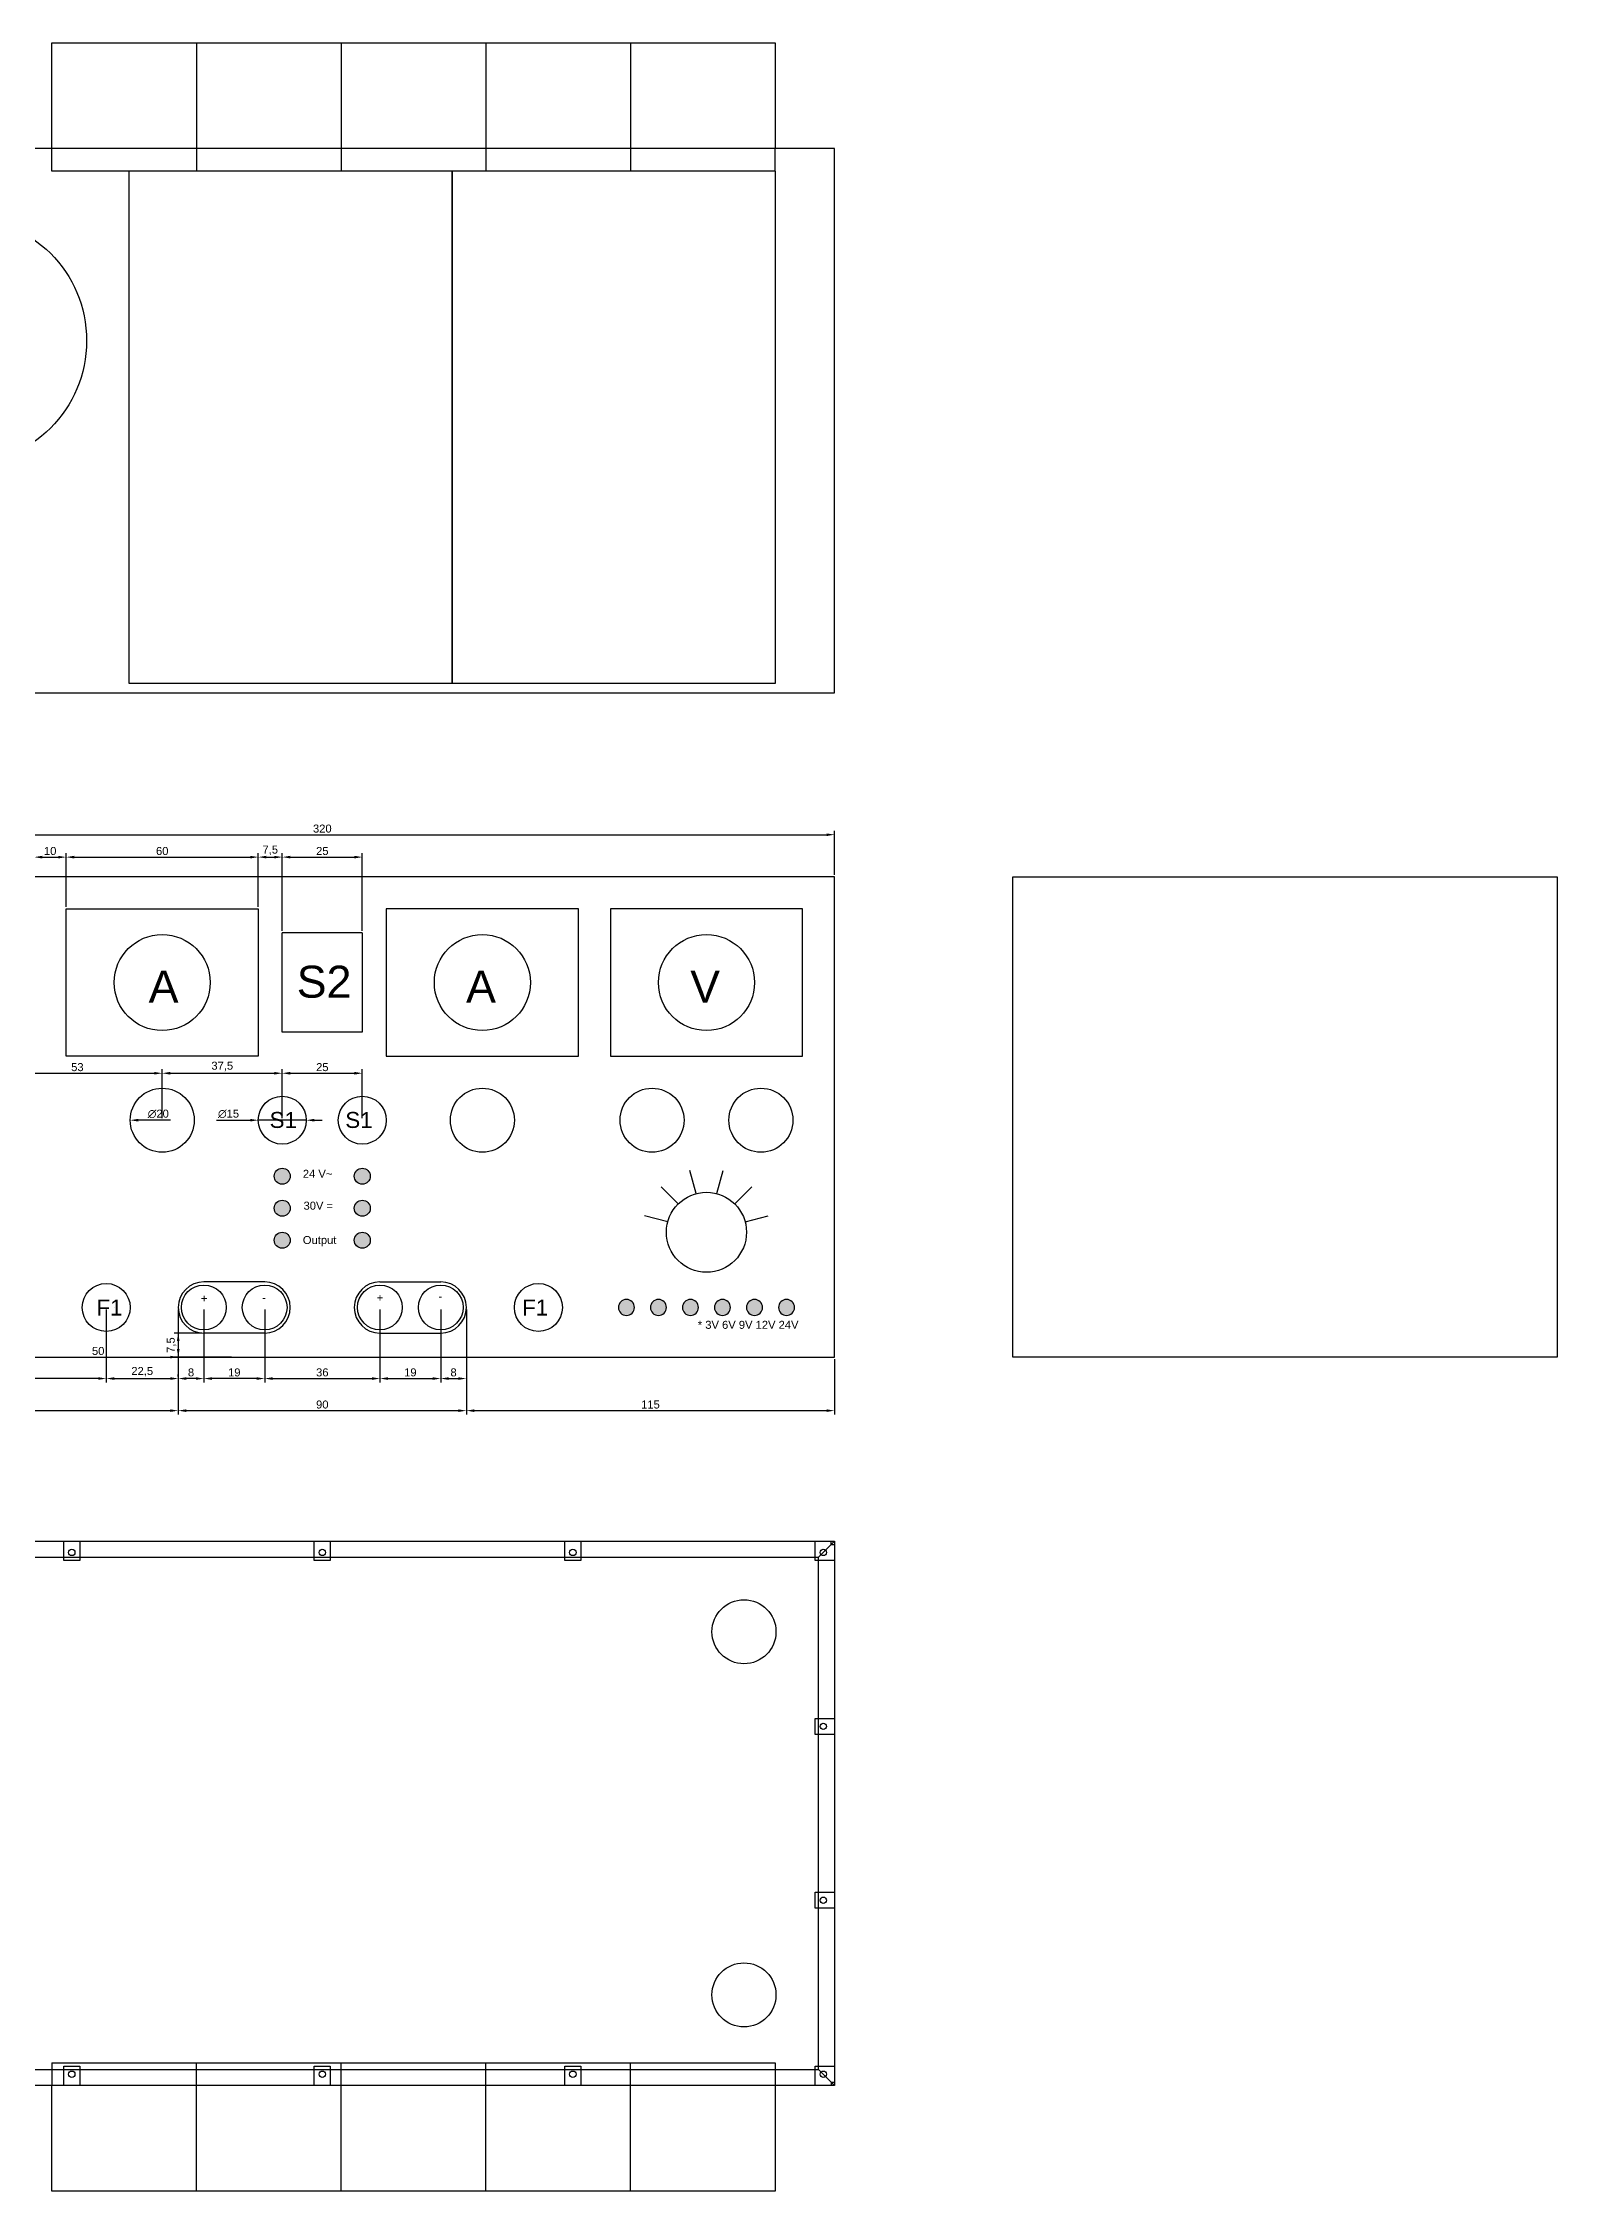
# Model space of a CAD drawing. Header units: millimetres. Extents: x 475 to 4099, y 1633 to 3451.
# Drawn here: x 1677 to 2150, y 2610 to 3281 of the extents above; entities that cross this region are included whole.
import ezdxf

# ---------------------------------------------------------------- set-up
doc = ezdxf.new("R2010")
doc.units = ezdxf.units.MM
for name, color, linetype in [('Bemassung', 80, 'Continuous'), ('Hilfslinie', 30, 'Continuous'), ('Kanten', 7, 'Continuous'), ('Verdeckt', 172, 'Continuous')]:
    doc.layers.add(name, color=color, linetype=linetype)
doc.styles.get("Standard").update_dxf_attribs({"font": 'arial.ttf'})
doc.dimstyles.new('ISO-25', dxfattribs={"dimtxt": 2.5, "dimasz": 2.5, "dimexe": 1.25, "dimexo": 0.625, "dimtad": 1, "dimtxsty": 'Standard', "dimcen": 2.5, "dimadec": 0, "dimazin": 0, "dimtfac": 1, "dimtmove": 0, "dimatfit": 3, "dimfxl": 1, "dimarcsym": 0})

# ---------------------------------------------------------------- blocks, each defined once
blk = doc.blocks.new('*D199')
at = {"layer": 'Bemassung', "color": 0, "lineweight": -2, "transparency": 16777216}
for p, q in [((1674.35, 3011), (1674.35, 3027.81)), ((1676.85, 3026.56), (1681.85, 3026.56)), ((1684.35, 3011), (1684.35, 3027.81))]:
    blk.add_line(p, q, dxfattribs=at)
at = {"layer": 'Bemassung', "color": 0, "transparency": 16777216}
for points in [[(1676.85, 3026.97), (1676.85, 3026.14), (1674.35, 3026.56)], [(1681.85, 3026.97), (1681.85, 3026.14), (1684.35, 3026.56)]]:
    blk.add_solid(points, dxfattribs=at)
at = {"layer": 'Defpoints', "color": 0, "transparency": 16777216}
for p in [(1684.35, 3026.56), (1674.35, 3010.37), (1684.35, 3010.37)]:
    blk.add_point(p, dxfattribs=at)
at = {"layer": 'Bemassung', "color": 0, "transparency": 16777216, "insert": (1679.35, 3028.46), "char_height": 2.5, "attachment_point": 5}
blk.add_mtext('10', dxfattribs=at)
blk = doc.blocks.new('*D200')
at = {"layer": 'Bemassung', "color": 0, "lineweight": -2, "transparency": 16777216}
for p, q in [((1684.35, 3011), (1684.35, 3027.81)), ((1686.85, 3026.56), (1741.85, 3026.56)), ((1744.35, 3011), (1744.35, 3027.81))]:
    blk.add_line(p, q, dxfattribs=at)
at = {"layer": 'Bemassung', "color": 0, "transparency": 16777216}
for points in [[(1686.85, 3026.97), (1686.85, 3026.14), (1684.35, 3026.56)], [(1741.85, 3026.97), (1741.85, 3026.14), (1744.35, 3026.56)]]:
    blk.add_solid(points, dxfattribs=at)
at = {"layer": 'Defpoints', "color": 0, "transparency": 16777216}
for p in [(1744.35, 3026.56), (1684.35, 3010.37), (1744.35, 3010.37)]:
    blk.add_point(p, dxfattribs=at)
at = {"layer": 'Bemassung', "color": 0, "transparency": 16777216, "insert": (1714.35, 3028.46), "char_height": 2.5, "attachment_point": 5}
blk.add_mtext('60', dxfattribs=at)
blk = doc.blocks.new('*D202')
at = {"layer": 'Bemassung', "color": 0, "lineweight": -2, "transparency": 16777216}
for p, q in [((1661.35, 2945), (1661.35, 2960.29)), ((1714.35, 2945), (1714.35, 2960.29)), ((1663.85, 2959.04), (1711.85, 2959.04))]:
    blk.add_line(p, q, dxfattribs=at)
at = {"layer": 'Bemassung', "color": 0, "transparency": 16777216}
for points in [[(1663.85, 2959.46), (1663.85, 2958.62), (1661.35, 2959.04)], [(1711.85, 2959.46), (1711.85, 2958.62), (1714.35, 2959.04)]]:
    blk.add_solid(points, dxfattribs=at)
at = {"layer": 'Defpoints', "color": 0, "transparency": 16777216}
for p in [(1714.35, 2959.04), (1661.35, 2944.37), (1714.35, 2944.37)]:
    blk.add_point(p, dxfattribs=at)
at = {"layer": 'Bemassung', "color": 0, "transparency": 16777216, "insert": (1687.85, 2960.94), "char_height": 2.5, "attachment_point": 5}
blk.add_mtext('53', dxfattribs=at)
blk = doc.blocks.new('*D205')
at = {"layer": 'Bemassung', "color": 0, "lineweight": -2, "transparency": 16777216}
for p, q in [((1604.35, 3021), (1604.35, 3034.81)), ((1606.85, 3033.56), (1921.85, 3033.56)), ((1924.35, 3021), (1924.35, 3034.81))]:
    blk.add_line(p, q, dxfattribs=at)
at = {"layer": 'Bemassung', "color": 0, "transparency": 16777216}
for points in [[(1606.85, 3033.97), (1606.85, 3033.14), (1604.35, 3033.56)], [(1921.85, 3033.97), (1921.85, 3033.14), (1924.35, 3033.56)]]:
    blk.add_solid(points, dxfattribs=at)
at = {"layer": 'Defpoints', "color": 0, "transparency": 16777216}
for p in [(1924.35, 3033.56), (1604.35, 3020.37), (1924.35, 3020.37)]:
    blk.add_point(p, dxfattribs=at)
at = {"layer": 'Bemassung', "color": 0, "transparency": 16777216, "insert": (1764.35, 3035.46), "char_height": 2.5, "attachment_point": 5}
blk.add_mtext('320', dxfattribs=at)
blk = doc.blocks.new('*D172')
at = {"layer": 'Bemassung', "color": 0, "lineweight": -2, "transparency": 16777216}
for p, q in [((1746.35, 2885.25), (1746.35, 2862.41)), ((1782.35, 2885.25), (1782.35, 2862.41)), ((1748.85, 2863.66), (1779.85, 2863.66))]:
    blk.add_line(p, q, dxfattribs=at)
at = {"layer": 'Bemassung', "color": 0, "transparency": 16777216}
for points in [[(1748.85, 2864.08), (1748.85, 2863.25), (1746.35, 2863.66)], [(1779.85, 2864.08), (1779.85, 2863.25), (1782.35, 2863.66)]]:
    blk.add_solid(points, dxfattribs=at)
at = {"layer": 'Defpoints', "color": 0, "transparency": 16777216}
for p in [(1746.35, 2885.87), (1782.35, 2885.87), (1782.35, 2863.66)]:
    blk.add_point(p, dxfattribs=at)
at = {"layer": 'Bemassung', "color": 0, "transparency": 16777216, "insert": (1764.35, 2865.57), "char_height": 2.5, "attachment_point": 5}
blk.add_mtext('36', dxfattribs=at)
blk = doc.blocks.new('*D173')
at = {"layer": 'Bemassung', "color": 0, "lineweight": -2, "transparency": 16777216}
for p, q in [((1782.35, 2885.25), (1782.35, 2862.41)), ((1801.35, 2885.25), (1801.35, 2862.41)), ((1784.85, 2863.66), (1798.85, 2863.66))]:
    blk.add_line(p, q, dxfattribs=at)
at = {"layer": 'Bemassung', "color": 0, "transparency": 16777216}
for points in [[(1784.85, 2864.08), (1784.85, 2863.25), (1782.35, 2863.66)], [(1798.85, 2864.08), (1798.85, 2863.25), (1801.35, 2863.66)]]:
    blk.add_solid(points, dxfattribs=at)
at = {"layer": 'Defpoints', "color": 0, "transparency": 16777216}
for p in [(1782.35, 2885.87), (1801.35, 2885.87), (1801.35, 2863.66)]:
    blk.add_point(p, dxfattribs=at)
at = {"layer": 'Bemassung', "color": 0, "transparency": 16777216, "insert": (1791.85, 2865.57), "char_height": 2.5, "attachment_point": 5}
blk.add_mtext('19', dxfattribs=at)
blk = doc.blocks.new('*D174')
at = {"layer": 'Bemassung', "color": 0, "lineweight": -2, "transparency": 16777216}
for p, q in [((1719.35, 2885.25), (1719.35, 2852.39)), ((1809.35, 2885.25), (1809.35, 2852.39)), ((1721.85, 2853.64), (1806.85, 2853.64))]:
    blk.add_line(p, q, dxfattribs=at)
at = {"layer": 'Bemassung', "color": 0, "transparency": 16777216}
for points in [[(1721.85, 2854.05), (1721.85, 2853.22), (1719.35, 2853.64)], [(1806.85, 2854.05), (1806.85, 2853.22), (1809.35, 2853.64)]]:
    blk.add_solid(points, dxfattribs=at)
at = {"layer": 'Defpoints', "color": 0, "transparency": 16777216}
for p in [(1719.35, 2885.87), (1809.35, 2885.87), (1809.35, 2853.64)]:
    blk.add_point(p, dxfattribs=at)
at = {"layer": 'Bemassung', "color": 0, "transparency": 16777216, "insert": (1764.35, 2855.54), "char_height": 2.5, "attachment_point": 5}
blk.add_mtext('90', dxfattribs=at)
blk = doc.blocks.new('*D175')
at = {"layer": 'Bemassung', "color": 0, "lineweight": -2, "transparency": 16777216}
for p, q in [((1726.72, 2877.87), (1718.1, 2877.87)), ((1719.35, 2875.37), (1719.35, 2872.87)), ((1735.97, 2870.37), (1718.1, 2870.37))]:
    blk.add_line(p, q, dxfattribs=at)
at = {"layer": 'Bemassung', "color": 0, "transparency": 16777216}
for points in [[(1718.93, 2875.37), (1719.77, 2875.37), (1719.35, 2877.87)], [(1718.93, 2872.87), (1719.77, 2872.87), (1719.35, 2870.37)]]:
    blk.add_solid(points, dxfattribs=at)
at = {"layer": 'Defpoints', "color": 0, "transparency": 16777216}
for p in [(1727.35, 2877.87), (1719.35, 2870.37), (1736.6, 2870.37)]:
    blk.add_point(p, dxfattribs=at)
at = {"layer": 'Bemassung', "color": 0, "transparency": 16777216, "insert": (1717.23, 2874.12), "char_height": 2.5, "attachment_point": 5, "rotation": 90}
blk.add_mtext('7,5', dxfattribs=at)
blk = doc.blocks.new('*D176')
at = {"layer": 'Bemassung', "color": 0, "lineweight": -2, "transparency": 16777216}
for p, q in [((1714.35, 2945), (1714.35, 2960.29)), ((1751.85, 2945), (1751.85, 2960.29)), ((1716.85, 2959.04), (1749.35, 2959.04))]:
    blk.add_line(p, q, dxfattribs=at)
at = {"layer": 'Bemassung', "color": 0, "transparency": 16777216}
for points in [[(1716.85, 2959.46), (1716.85, 2958.62), (1714.35, 2959.04)], [(1749.35, 2959.46), (1749.35, 2958.62), (1751.85, 2959.04)]]:
    blk.add_solid(points, dxfattribs=at)
at = {"layer": 'Defpoints', "color": 0, "transparency": 16777216}
for p in [(1751.85, 2959.04), (1714.35, 2944.37), (1751.85, 2944.37)]:
    blk.add_point(p, dxfattribs=at)
at = {"layer": 'Bemassung', "color": 0, "transparency": 16777216, "insert": (1733.1, 2961.17), "char_height": 2.5, "attachment_point": 5}
blk.add_mtext('37,5', dxfattribs=at)
blk = doc.blocks.new('*D177')
at = {"layer": 'Bemassung', "color": 0, "lineweight": -2, "transparency": 16777216}
for p, q in [((1751.85, 2945), (1751.85, 2960.29)), ((1776.85, 2945), (1776.85, 2960.29)), ((1754.35, 2959.04), (1774.35, 2959.04))]:
    blk.add_line(p, q, dxfattribs=at)
at = {"layer": 'Bemassung', "color": 0, "transparency": 16777216}
for points in [[(1754.35, 2959.46), (1754.35, 2958.62), (1751.85, 2959.04)], [(1774.35, 2959.46), (1774.35, 2958.62), (1776.85, 2959.04)]]:
    blk.add_solid(points, dxfattribs=at)
at = {"layer": 'Defpoints', "color": 0, "transparency": 16777216}
for p in [(1776.85, 2959.04), (1751.85, 2944.37), (1776.85, 2944.37)]:
    blk.add_point(p, dxfattribs=at)
at = {"layer": 'Bemassung', "color": 0, "transparency": 16777216, "insert": (1764.35, 2960.94), "char_height": 2.5, "attachment_point": 5}
blk.add_mtext('25', dxfattribs=at)
blk = doc.blocks.new('*D178')
at = {"layer": 'Bemassung', "color": 0, "lineweight": -2, "transparency": 16777216}
for p, q in [((1744.35, 3011), (1744.35, 3027.81)), ((1746.85, 3026.56), (1749.35, 3026.56)), ((1751.85, 3003.5), (1751.85, 3027.81))]:
    blk.add_line(p, q, dxfattribs=at)
at = {"layer": 'Bemassung', "color": 0, "transparency": 16777216}
for points in [[(1746.85, 3026.97), (1746.85, 3026.14), (1744.35, 3026.56)], [(1749.35, 3026.97), (1749.35, 3026.14), (1751.85, 3026.56)]]:
    blk.add_solid(points, dxfattribs=at)
at = {"layer": 'Defpoints', "color": 0, "transparency": 16777216}
for p in [(1751.85, 3026.56), (1744.35, 3010.37), (1751.85, 3002.87)]:
    blk.add_point(p, dxfattribs=at)
at = {"layer": 'Bemassung', "color": 0, "transparency": 16777216, "insert": (1748.1, 3028.68), "char_height": 2.5, "attachment_point": 5}
blk.add_mtext('7,5', dxfattribs=at)
blk = doc.blocks.new('*D179')
at = {"layer": 'Bemassung', "color": 0, "lineweight": -2, "transparency": 16777216}
for p, q in [((1751.85, 3003.5), (1751.85, 3027.81)), ((1754.35, 3026.56), (1774.35, 3026.56)), ((1776.85, 3003.5), (1776.85, 3027.81))]:
    blk.add_line(p, q, dxfattribs=at)
at = {"layer": 'Bemassung', "color": 0, "transparency": 16777216}
for points in [[(1754.35, 3026.97), (1754.35, 3026.14), (1751.85, 3026.56)], [(1774.35, 3026.97), (1774.35, 3026.14), (1776.85, 3026.56)]]:
    blk.add_solid(points, dxfattribs=at)
at = {"layer": 'Defpoints', "color": 0, "transparency": 16777216}
for p in [(1776.85, 3026.56), (1751.85, 3002.87), (1776.85, 3002.87)]:
    blk.add_point(p, dxfattribs=at)
at = {"layer": 'Bemassung', "color": 0, "transparency": 16777216, "insert": (1764.35, 3028.46), "char_height": 2.5, "attachment_point": 5}
blk.add_mtext('25', dxfattribs=at)
blk = doc.blocks.new('*D180')
at = {"layer": 'Bemassung', "color": 0, "lineweight": -2, "transparency": 16777216}
for p, q in [((1809.35, 2885.25), (1809.35, 2852.39)), ((1924.35, 2869.75), (1924.35, 2852.39)), ((1811.85, 2853.64), (1921.85, 2853.64))]:
    blk.add_line(p, q, dxfattribs=at)
at = {"layer": 'Bemassung', "color": 0, "transparency": 16777216}
for points in [[(1811.85, 2854.05), (1811.85, 2853.22), (1809.35, 2853.64)], [(1921.85, 2854.05), (1921.85, 2853.22), (1924.35, 2853.64)]]:
    blk.add_solid(points, dxfattribs=at)
at = {"layer": 'Defpoints', "color": 0, "transparency": 16777216}
for p in [(1809.35, 2885.87), (1924.35, 2870.37), (1924.35, 2853.64)]:
    blk.add_point(p, dxfattribs=at)
at = {"layer": 'Bemassung', "color": 0, "transparency": 16777216, "insert": (1866.85, 2855.54), "char_height": 2.5, "attachment_point": 5}
blk.add_mtext('115', dxfattribs=at)
blk = doc.blocks.new('*U162')
at = {"layer": 'Kanten'}
for centre in [(-5, 0), (5, 0)]:
    blk.add_circle(centre, 2.5, dxfattribs=at)
blk = doc.blocks.new('*U163')
at = {"layer": 'Kanten', "color": 0, "linetype": 'ByBlock', "lineweight": -2, "transparency": 16777216}
for p in [(-40, 0), (-20, 0), (0, 0)]:
    blk.add_blockref('*U162', p, dxfattribs=at)
blk = doc.blocks.new('*D181')
at = {"layer": 'Bemassung', "color": 0, "lineweight": -2, "transparency": 16777216}
for p, q in [((1801.35, 2885.25), (1801.35, 2862.41)), ((1809.35, 2885.25), (1809.35, 2862.41)), ((1803.85, 2863.66), (1806.85, 2863.66))]:
    blk.add_line(p, q, dxfattribs=at)
at = {"layer": 'Bemassung', "color": 0, "transparency": 16777216}
for points in [[(1803.85, 2864.08), (1803.85, 2863.25), (1801.35, 2863.66)], [(1806.85, 2864.08), (1806.85, 2863.25), (1809.35, 2863.66)]]:
    blk.add_solid(points, dxfattribs=at)
at = {"layer": 'Defpoints', "color": 0, "transparency": 16777216}
for p in [(1801.35, 2885.87), (1809.35, 2885.87), (1809.35, 2863.66)]:
    blk.add_point(p, dxfattribs=at)
at = {"layer": 'Bemassung', "color": 0, "transparency": 16777216, "insert": (1805.35, 2865.57), "char_height": 2.5, "attachment_point": 5}
blk.add_mtext('8', dxfattribs=at)
blk = doc.blocks.new('*D171')
at = {"layer": 'Bemassung', "color": 0, "lineweight": -2, "transparency": 16777216}
for p, q in [((1719.35, 2885.25), (1719.35, 2852.39)), ((1604.35, 2869.75), (1604.35, 2852.39)), ((1606.85, 2853.64), (1716.85, 2853.64))]:
    blk.add_line(p, q, dxfattribs=at)
at = {"layer": 'Bemassung', "color": 0, "transparency": 16777216}
for points in [[(1606.85, 2854.05), (1606.85, 2853.22), (1604.35, 2853.64)], [(1716.85, 2854.05), (1716.85, 2853.22), (1719.35, 2853.64)]]:
    blk.add_solid(points, dxfattribs=at)
at = {"layer": 'Defpoints', "color": 0, "transparency": 16777216}
for p in [(1719.35, 2885.87), (1604.35, 2870.37), (1719.35, 2853.64)]:
    blk.add_point(p, dxfattribs=at)
at = {"layer": 'Bemassung', "color": 0, "transparency": 16777216, "insert": (1661.85, 2855.54), "char_height": 2.5, "attachment_point": 5}
blk.add_mtext('115', dxfattribs=at)
blk = doc.blocks.new('*D182')
at = {"layer": 'Bemassung', "color": 0, "lineweight": -2, "transparency": 16777216}
for p, q in [((1669.35, 2885.25), (1669.35, 2869.12)), ((1719.35, 2885.25), (1719.35, 2869.12)), ((1671.85, 2870.37), (1716.85, 2870.37))]:
    blk.add_line(p, q, dxfattribs=at)
at = {"layer": 'Bemassung', "color": 0, "transparency": 16777216}
for points in [[(1671.85, 2870.79), (1671.85, 2869.96), (1669.35, 2870.37)], [(1716.85, 2870.79), (1716.85, 2869.96), (1719.35, 2870.37)]]:
    blk.add_solid(points, dxfattribs=at)
at = {"layer": 'Defpoints', "color": 0, "transparency": 16777216}
for p in [(1669.35, 2885.87), (1719.35, 2885.87), (1719.35, 2870.37)]:
    blk.add_point(p, dxfattribs=at)
at = {"layer": 'Bemassung', "color": 0, "transparency": 16777216, "insert": (1694.35, 2872.27), "char_height": 2.5, "attachment_point": 5}
blk.add_mtext('50', dxfattribs=at)
blk = doc.blocks.new('*D186')
at = {"layer": 'Bemassung', "color": 0, "lineweight": -2, "transparency": 16777216}
blk.add_line((1716.89, 2944.37), (1706.85, 2944.37), dxfattribs=at)
at = {"layer": 'Bemassung', "color": 0, "transparency": 16777216}
blk.add_solid([(1706.85, 2944.79), (1706.85, 2943.96), (1704.35, 2944.37)], dxfattribs=at)
at = {"layer": 'Defpoints', "color": 0, "transparency": 16777216}
for p in [(1704.35, 2944.37), (1724.35, 2944.37)]:
    blk.add_point(p, dxfattribs=at)
at = {"layer": 'Bemassung', "color": 0, "transparency": 16777216, "insert": (1713.12, 2946.34), "char_height": 2.5, "attachment_point": 5}
blk.add_mtext('∅20', dxfattribs=at)
blk = doc.blocks.new('*D187')
at = {"layer": 'Bemassung', "color": 0, "lineweight": -2, "transparency": 16777216}
for p, q in [((1731.28, 2944.37), (1741.85, 2944.37)), ((1759.35, 2944.37), (1744.35, 2944.37)), ((1761.85, 2944.37), (1764.35, 2944.37))]:
    blk.add_line(p, q, dxfattribs=at)
at = {"layer": 'Bemassung', "color": 0, "transparency": 16777216}
for points in [[(1741.85, 2944.79), (1741.85, 2943.96), (1744.35, 2944.37)], [(1761.85, 2944.79), (1761.85, 2943.96), (1759.35, 2944.37)]]:
    blk.add_solid(points, dxfattribs=at)
at = {"layer": 'Defpoints', "color": 0, "transparency": 16777216}
for p in [(1744.35, 2944.37), (1759.35, 2944.37)]:
    blk.add_point(p, dxfattribs=at)
at = {"layer": 'Bemassung', "color": 0, "transparency": 16777216, "insert": (1735.06, 2946.34), "char_height": 2.5, "attachment_point": 5}
blk.add_mtext('∅15', dxfattribs=at)
blk = doc.blocks.new('*D188')
at = {"layer": 'Bemassung', "color": 0, "lineweight": -2, "transparency": 16777216}
for p, q in [((1727.35, 2885.25), (1727.35, 2862.41)), ((1746.35, 2885.25), (1746.35, 2862.41)), ((1743.85, 2863.66), (1729.85, 2863.66))]:
    blk.add_line(p, q, dxfattribs=at)
at = {"layer": 'Bemassung', "color": 0, "transparency": 16777216}
for points in [[(1729.85, 2864.08), (1729.85, 2863.25), (1727.35, 2863.66)], [(1743.85, 2864.08), (1743.85, 2863.25), (1746.35, 2863.66)]]:
    blk.add_solid(points, dxfattribs=at)
at = {"layer": 'Defpoints', "color": 0, "transparency": 16777216}
for p in [(1727.35, 2885.87), (1746.35, 2885.87), (1727.35, 2863.66)]:
    blk.add_point(p, dxfattribs=at)
at = {"layer": 'Bemassung', "color": 0, "transparency": 16777216, "insert": (1736.85, 2865.57), "char_height": 2.5, "attachment_point": 5}
blk.add_mtext('19', dxfattribs=at)
blk = doc.blocks.new('*D189')
at = {"layer": 'Bemassung', "color": 0, "lineweight": -2, "transparency": 16777216}
for p, q in [((1719.35, 2885.25), (1719.35, 2862.41)), ((1727.35, 2885.25), (1727.35, 2862.41)), ((1724.85, 2863.66), (1721.85, 2863.66))]:
    blk.add_line(p, q, dxfattribs=at)
at = {"layer": 'Bemassung', "color": 0, "transparency": 16777216}
for points in [[(1721.85, 2864.08), (1721.85, 2863.25), (1719.35, 2863.66)], [(1724.85, 2864.08), (1724.85, 2863.25), (1727.35, 2863.66)]]:
    blk.add_solid(points, dxfattribs=at)
at = {"layer": 'Defpoints', "color": 0, "transparency": 16777216}
for p in [(1719.35, 2885.87), (1727.35, 2885.87), (1719.35, 2863.66)]:
    blk.add_point(p, dxfattribs=at)
at = {"layer": 'Bemassung', "color": 0, "transparency": 16777216, "insert": (1723.35, 2865.57), "char_height": 2.5, "attachment_point": 5}
blk.add_mtext('8', dxfattribs=at)
blk = doc.blocks.new('*D190')
at = {"layer": 'Bemassung', "color": 0, "lineweight": -2, "transparency": 16777216}
for p, q in [((1696.85, 2885.25), (1696.85, 2862.41)), ((1604.35, 2869.75), (1604.35, 2862.41)), ((1694.35, 2863.66), (1606.85, 2863.66))]:
    blk.add_line(p, q, dxfattribs=at)
at = {"layer": 'Bemassung', "color": 0, "transparency": 16777216}
for points in [[(1606.85, 2864.08), (1606.85, 2863.25), (1604.35, 2863.66)], [(1694.35, 2864.08), (1694.35, 2863.25), (1696.85, 2863.66)]]:
    blk.add_solid(points, dxfattribs=at)
at = {"layer": 'Defpoints', "color": 0, "transparency": 16777216}
for p in [(1696.85, 2885.87), (1604.35, 2870.37), (1604.35, 2863.66)]:
    blk.add_point(p, dxfattribs=at)
at = {"layer": 'Bemassung', "color": 0, "transparency": 16777216, "insert": (1650.6, 2865.79), "char_height": 2.5, "attachment_point": 5}
blk.add_mtext('92,5', dxfattribs=at)
blk = doc.blocks.new('*D191')
at = {"layer": 'Bemassung', "color": 0, "lineweight": -2, "transparency": 16777216}
for p, q in [((1696.85, 2885.25), (1696.85, 2862.41)), ((1699.35, 2863.66), (1716.85, 2863.66)), ((1719.35, 2864.29), (1719.35, 2864.91))]:
    blk.add_line(p, q, dxfattribs=at)
at = {"layer": 'Bemassung', "color": 0, "transparency": 16777216}
for points in [[(1699.35, 2864.08), (1699.35, 2863.25), (1696.85, 2863.66)], [(1716.85, 2864.08), (1716.85, 2863.25), (1719.35, 2863.66)]]:
    blk.add_solid(points, dxfattribs=at)
at = {"layer": 'Defpoints', "color": 0, "transparency": 16777216}
for p in [(1696.85, 2885.87), (1719.35, 2863.66), (1719.35, 2863.66)]:
    blk.add_point(p, dxfattribs=at)
at = {"layer": 'Bemassung', "color": 0, "transparency": 16777216, "insert": (1708.1, 2865.79), "char_height": 2.5, "attachment_point": 5}
blk.add_mtext('22,5', dxfattribs=at)

msp = doc.modelspace()

# ---------------------------------------------------------------- hatches: boundary and pattern name
at = {"layer": 'Kanten'}
h = msp.add_hatch(color=2, dxfattribs=at)
h.dxf.hatch_style = 1
h.paths.add_polyline_path([(1631.849, 2885.873, 1), (1626.849, 2885.873, 1)])
h.paths.add_polyline_path([(1641.849, 2885.873, 1), (1636.849, 2885.873, 1)])
h.paths.add_polyline_path([(1651.849, 2885.873, 1), (1646.849, 2885.873, 1)])
h.paths.add_polyline_path([(1661.849, 2885.873, 1), (1656.849, 2885.873, 1)])
h.paths.add_polyline_path([(1671.849, 2885.873, 1), (1666.849, 2885.873, 1)])
h.paths.add_polyline_path([(1871.849, 2885.873, 1), (1866.849, 2885.873, 1)])
h.paths.add_polyline_path([(1881.849, 2885.873, 1), (1876.849, 2885.873, 1)])
h.paths.add_polyline_path([(1891.849, 2885.873, 1), (1886.849, 2885.873, 1)])
h.paths.add_polyline_path([(1906.849, 2885.873, 1), (1911.849, 2885.873, 1)])
h.paths.add_polyline_path([(1896.849, 2885.873, -1), (1901.849, 2885.873, -1)])
h.paths.add_polyline_path([(1856.276, 2877.821), (1913.747, 2877.821), (1913.747, 2882.973), (1856.276, 2882.973)], flags=9)
h.paths.add_polyline_path([(1616.397, 2877.821), (1673.868, 2877.821), (1673.868, 2882.973), (1616.397, 2882.973)], flags=9)
h.paths.add_polyline_path([(1753.239, 2977.014), (1775.327, 2977.014), (1775.327, 2997.621), (1753.239, 2997.621)], flags=9)
h.paths.add_polyline_path([(1757.476, 2904.284), (1769.21, 2904.284), (1769.21, 2909.436), (1757.476, 2909.436)], flags=9)
h.paths.add_polyline_path([(1757.712, 2915.043), (1768.186, 2915.043), (1768.186, 2920.195), (1757.712, 2920.195)], flags=9)
h.paths.add_polyline_path([(1757.542, 2925.002), (1768.016, 2925.002), (1768.016, 2930.154), (1757.542, 2930.154)], flags=9)
h.paths.add_polyline_path([(1825.9, 2880.701), (1836.552, 2880.701), (1836.552, 2891.005), (1825.9, 2891.005)], flags=9)
h.paths.add_polyline_path([(1749.109, 2880.701), (1759.761, 2880.701), (1759.761, 2891.005), (1749.109, 2891.005)], flags=9)
h.paths.add_polyline_path([(1806.721, 2975.678), (1821.08, 2975.678), (1821.08, 2996.285), (1806.721, 2996.285)], flags=9)
h.paths.add_polyline_path([(1876.871, 2975.678), (1891.189, 2975.678), (1891.189, 2996.285), (1876.871, 2996.285)], flags=9)
h.paths.add_polyline_path([(1810.123, 2885.806), (1812.536, 2885.806), (1812.536, 2890.958), (1810.123, 2890.958)], flags=9)
h.paths.add_polyline_path([(1734.56, 2886.378), (1736.973, 2886.378), (1736.973, 2891.529), (1734.56, 2891.529)], flags=9)
h.paths.add_polyline_path([(1791.217, 2886.282), (1794.507, 2886.282), (1794.507, 2891.434), (1791.217, 2891.434)], flags=9)
h.paths.add_polyline_path([(1715.659, 2886.092), (1718.948, 2886.092), (1718.948, 2891.244), (1715.659, 2891.244)], flags=9)
h.paths.add_polyline_path([(1771.565, 2939.136), (1782.608, 2939.136), (1782.608, 2949.44), (1771.565, 2949.44)], flags=9)
h.paths.add_polyline_path([(1746.326, 2939.136), (1757.369, 2939.136), (1757.369, 2949.44), (1746.326, 2949.44)], flags=9)
h.paths.add_polyline_path([(1707.598, 2975.678), (1721.957, 2975.678), (1721.957, 2996.285), (1707.598, 2996.285)], flags=9)
h.paths.add_polyline_path([(1637.558, 2975.678), (1651.875, 2975.678), (1651.875, 2996.285), (1637.558, 2996.285)], flags=9)
h = msp.add_hatch(color=1, dxfattribs=at)
h.dxf.hatch_style = 1
h.paths.add_polyline_path([(1754.349, 2926.873, 1), (1749.349, 2926.873, 1)])
h.paths.add_polyline_path([(1779.349, 2926.873, 1), (1774.349, 2926.873, 1)])
h = msp.add_hatch(color=2, dxfattribs=at)
h.dxf.hatch_style = 1
h.paths.add_polyline_path([(1749.349, 2916.873, 1), (1754.349, 2916.873, 1)])
h.paths.add_polyline_path([(1779.349, 2916.873, 1), (1774.349, 2916.873, 1)])
h = msp.add_hatch(color=3, dxfattribs=at)
h.dxf.hatch_style = 1
h.paths.add_polyline_path([(1754.349, 2906.873, 1), (1749.349, 2906.873, 1)])
h.paths.add_polyline_path([(1779.349, 2906.873, 1), (1774.349, 2906.873, 1)])
h = msp.add_hatch(color=3, dxfattribs=at)
h.dxf.hatch_style = 1
h.paths.add_polyline_path([(1861.849, 2885.873, 1), (1856.849, 2885.873, 1)])
h.paths.add_polyline_path([(1616.849, 2885.873, 1), (1621.849, 2885.873, 1)])

# ---------------------------------------------------------------- linework, layer by layer
for p, q in [((1924.349, 3020.373), (1604.349, 3020.373)), ((1924.349, 2870.373), (1924.349, 3020.373)), ((1684.349, 3010.373), (1744.349, 3010.373)), ((1684.349, 2964.373), (1684.349, 3010.373)), ((1744.349, 3010.373), (1744.349, 2964.373)), ((1844.349, 3010.373), (1784.349, 3010.373)), ((1784.349, 3010.373), (1784.349, 2964.373)), ((1844.349, 2964.373), (1844.349, 3010.373)), ((1914.349, 3010.373), (1854.349, 3010.373)), ((1854.349, 3010.373), (1854.349, 2964.373)), ((1914.349, 2964.373), (1914.349, 3010.373)), ((1744.349, 2964.373), (1684.349, 2964.373)), ((1784.349, 2964.373), (1844.349, 2964.373)), ((1854.349, 2964.373), (1914.349, 2964.373)), ((1604.349, 2870.373), (1924.349, 2870.373))]:
    msp.add_line(p, q)
for centre, radius in [((1714.349, 2987.373), 15), ((1814.349, 2987.373), 15), ((1884.349, 2987.373), 15), ((1714.349, 2944.373), 10), ((1814.349, 2944.373), 10), ((1867.349, 2944.373), 10), ((1901.349, 2944.373), 10), ((1884.349, 2909.373), 12.5)]:
    msp.add_circle(centre, radius)
at = {"layer": 'Hilfslinie'}
for p, q in [((1725.049, 3280.902), (1725.049, 3240.902)), ((1770.249, 3280.902), (1770.249, 3240.902)), ((1815.449, 3280.902), (1815.449, 3240.902)), ((1860.649, 3280.902), (1860.649, 3240.902)), ((1919.349, 2807.843), (1924.349, 2812.843)), ((1609.349, 2807.843), (1919.349, 2807.843)), ((1919.349, 2647.843), (1919.349, 2807.843)), ((1609.349, 2647.843), (1919.349, 2647.843)), ((1725.049, 2609.843), (1725.049, 2649.843)), ((1770.249, 2609.843), (1770.249, 2649.843)), ((1815.449, 2609.843), (1815.449, 2649.843)), ((1860.649, 2609.843), (1860.649, 2649.843)), ((1919.349, 2647.843), (1924.349, 2642.843))]:
    msp.add_line(p, q, dxfattribs=at)
at = {"layer": 'Kanten'}
for p, q in [((1679.849, 3247.902), (1679.849, 3280.902)), ((1679.849, 3280.902), (1905.849, 3280.902)), ((1905.849, 3280.902), (1905.849, 3247.902)), ((1924.349, 3247.902), (1604.349, 3247.902)), ((1924.349, 3077.902), (1924.349, 3247.902)), ((1604.349, 3077.902), (1924.349, 3077.902)), ((1980.027, 3020.373), (2150.027, 3020.373)), ((1980.027, 2870.373), (1980.027, 3020.373)), ((2150.027, 3020.373), (2150.027, 2870.373)), ((1776.849, 3002.873), (1751.849, 3002.873)), ((1751.849, 2971.873), (1751.849, 3002.873)), ((1776.849, 3002.873), (1776.849, 2971.873)), ((1776.849, 2971.873), (1751.849, 2971.873)), ((1881.114, 2921.447), (1879.173, 2928.691)), ((1887.585, 2921.447), (1889.526, 2928.691)), ((1875.51, 2918.211), (1870.207, 2923.515)), ((1893.188, 2918.211), (1898.491, 2923.515)), ((1872.275, 2912.608), (1865.031, 2914.549)), ((1896.423, 2912.608), (1903.668, 2914.549)), ((1746.349, 2893.873), (1727.349, 2893.873)), ((1782.349, 2893.873), (1801.349, 2893.873)), ((1689.349, 2885.873), (1689.349, 2885.873)), ((1699.599, 2885.873), (1699.599, 2885.873)), ((1699.599, 2885.873), (1699.599, 2885.873)), ((1719.349, 2885.873), (1719.349, 2885.873)), ((1754.349, 2885.873), (1754.349, 2885.873)), ((1829.099, 2885.873), (1829.099, 2885.873)), ((1829.099, 2885.873), (1829.099, 2885.873)), ((1839.349, 2885.873), (1839.349, 2885.873)), ((1746.349, 2877.873), (1727.349, 2877.873)), ((1782.349, 2877.873), (1801.349, 2877.873)), ((2150.027, 2870.373), (1980.027, 2870.373)), ((1604.349, 2812.843), (1924.349, 2812.843)), ((1924.349, 2812.843), (1924.349, 2642.843)), ((1924.349, 2642.843), (1604.349, 2642.843)), ((1679.849, 2609.843), (1679.849, 2642.843)), ((1905.849, 2642.843), (1905.849, 2609.843)), ((1905.849, 2609.843), (1679.849, 2609.843))]:
    msp.add_line(p, q, dxfattribs=at)
for centre, radius in [((1751.849, 2944.373), 7.5), ((1776.849, 2944.373), 7.5), ((1751.849, 2926.873), 2.5), ((1776.849, 2926.873), 2.5), ((1751.849, 2916.873), 2.5), ((1776.849, 2916.873), 2.5), ((1751.849, 2906.873), 2.5), ((1776.849, 2906.873), 2.5), ((1696.849, 2885.873), 7.5), ((1727.349, 2885.873), 7), ((1746.349, 2885.873), 7), ((1782.349, 2885.873), 7), ((1801.349, 2885.873), 7), ((1831.849, 2885.873), 7.5), ((1896.065, 2784.559), 10), ((1896.065, 2671.128), 10)]:
    msp.add_circle(centre, radius, dxfattribs=at)
for centre, start, end in [((1727.349, 2885.873), 90, 180), ((1746.349, 2885.873), 0, 90), ((1782.349, 2885.873), 90, 180), ((1801.349, 2885.873), 0, 90), ((1727.349, 2885.873), 180, 270), ((1746.349, 2885.873), 270, 0), ((1782.349, 2885.873), 180, 270), ((1801.349, 2885.873), 270, 0)]:
    msp.add_arc(centre, 8, start, end, dxfattribs=at)
at = {"layer": 'Verdeckt'}
for p, q in [((1679.849, 3240.902), (1679.849, 3247.902)), ((1905.849, 3240.902), (1905.849, 3247.902)), ((1905.849, 3240.902), (1679.849, 3240.902)), ((1804.928, 3240.902), (1703.928, 3240.902)), ((1703.928, 3240.902), (1703.928, 3080.902)), ((1905.928, 3240.902), (1804.928, 3240.902)), ((1804.928, 3240.902), (1804.928, 3080.902)), ((1804.928, 3080.902), (1804.928, 3240.902)), ((1905.928, 3080.902), (1905.928, 3240.902)), ((1703.928, 3080.902), (1804.928, 3080.902)), ((1804.928, 3080.902), (1905.928, 3080.902)), ((1683.599, 2806.843), (1683.599, 2812.843)), ((1688.599, 2812.843), (1688.599, 2806.843)), ((1761.849, 2806.843), (1761.849, 2812.843)), ((1766.849, 2812.843), (1766.849, 2806.843)), ((1840.099, 2806.843), (1840.099, 2812.843)), ((1845.099, 2812.843), (1845.099, 2806.843)), ((1918.349, 2806.843), (1918.349, 2812.843)), ((1923.349, 2811.843), (1923.349, 2812.843)), ((1923.349, 2811.843), (1924.349, 2811.843)), ((1688.599, 2806.843), (1683.599, 2806.843)), ((1766.849, 2806.843), (1761.849, 2806.843)), ((1845.099, 2806.843), (1840.099, 2806.843)), ((1924.349, 2806.843), (1918.349, 2806.843)), ((1918.349, 2752.51), (1918.349, 2757.51)), ((1918.349, 2757.51), (1924.349, 2757.51)), ((1924.349, 2752.51), (1918.349, 2752.51)), ((1918.349, 2698.177), (1918.349, 2703.177)), ((1918.349, 2703.177), (1924.349, 2703.177)), ((1924.349, 2698.177), (1918.349, 2698.177)), ((1679.849, 2649.843), (1905.849, 2649.843)), ((1679.849, 2649.843), (1679.849, 2642.843)), ((1683.599, 2642.843), (1683.599, 2648.843)), ((1683.599, 2648.843), (1688.599, 2648.843)), ((1688.599, 2648.843), (1688.599, 2642.843)), ((1761.849, 2642.843), (1761.849, 2648.843)), ((1761.849, 2648.843), (1766.849, 2648.843)), ((1766.849, 2648.843), (1766.849, 2642.843)), ((1780.77, 2649.843), (1881.77, 2649.843)), ((1840.099, 2642.843), (1840.099, 2648.843)), ((1840.099, 2648.843), (1845.099, 2648.843)), ((1845.099, 2648.843), (1845.099, 2642.843)), ((1905.849, 2649.843), (1905.849, 2642.843)), ((1918.349, 2642.843), (1918.349, 2648.843)), ((1918.349, 2648.843), (1924.349, 2648.843)), ((1923.349, 2643.843), (1923.349, 2642.843)), ((1923.349, 2643.843), (1924.349, 2643.843))]:
    msp.add_line(p, q, dxfattribs=at)
for centre, radius in [((1652.131, 3187.886), 38.605), ((1686.099, 2809.343), 1), ((1764.349, 2809.343), 1), ((1842.599, 2809.343), 1), ((1920.849, 2809.343), 1), ((1920.849, 2809.343), 1), ((1920.849, 2755.01), 1), ((1920.849, 2700.677), 1), ((1686.099, 2646.343), 1), ((1764.349, 2646.343), 1), ((1842.599, 2646.343), 1), ((1920.849, 2646.343), 1), ((1920.849, 2646.343), 1)]:
    msp.add_circle(centre, radius, dxfattribs=at)

# ---------------------------------------------------------------- block references
at = {"layer": 'Kanten', "xscale": -1}
msp.add_blockref('*U163', (1864.349, 2885.873), dxfattribs=at)

# ---------------------------------------------------------------- texts
at = {"char_height": 10}
for s, insert, attachment_point in [('A', (1710.119, 2991.138), 1), ('S2', (1756.367, 2992.645), 1), ('A', (1818.58, 2991.138), 3), ('V', (1888.58, 2991.138), 3)]:
    msp.add_mtext_dynamic_manual_height_columns(s, width=13.16423, gutter_width=12.5, heights=[9.423], dxfattribs=dict(at, insert=insert, attachment_point=attachment_point))
at = {"layer": 'Kanten'}
for s, width, heights, insert, char_height, attachment_point in [('S1', 5, [0], (1747.889, 2946.952), 5, 1), ('S1', 5, [0], (1780.076, 2946.952), 5, 3), ('24 V~', 12.32226, [0], (1758.27, 2928.878), 2.5, 1), ('30V =', 11.78651, [0], (1758.484, 2918.919), 2.5, 1), ('Output', 12.53656, [0], (1758.27, 2908.194), 2.5, 1), ('F1', 5, [0], (1693.794, 2888.351), 5, 1), ('+', 4.18126, [2.5], (1726.445, 2889.957), 2.5, 1), ('-', 2.92919, [0], (1745.535, 2890.243), 2.5, 1), ('+', 4.18126, [2.5], (1781.378, 2890.148), 2.5, 1), ('-', 2.92919, [0], (1800.647, 2890.645), 2.5, 1), ('F1', 5, [0], (1834.905, 2888.351), 5, 3), ('\\pi-10,l10;*^I3V^I6V^I9V^I12V^I24V', 59.14975, [0], (1913.095, 2881.696), 2.5, 3)]:
    msp.add_mtext_dynamic_manual_height_columns(s, width=width, gutter_width=12.5, heights=heights, dxfattribs=dict(at, insert=insert, char_height=char_height, attachment_point=attachment_point))

# ---------------------------------------------------------------- dimensions: what is measured, and where the dimension line sits
at = {"layer": 'Bemassung'}
for base, p1, p2, picture, middle in [((1924.349, 3033.556), (1604.349, 3020.373), (1924.349, 3020.373), '*D205', (1764.349, 3035.458)), ((1684.349, 3026.556), (1674.349, 3010.373), (1684.349, 3010.373), '*D199', (1679.349, 3028.457)), ((1744.349, 3026.556), (1684.349, 3010.373), (1744.349, 3010.373), '*D200', (1714.349, 3028.457)), ((1751.849, 3026.556), (1744.349, 3010.373), (1751.849, 3002.873), '*D178', (1748.099, 3028.678)), ((1776.849, 3026.556), (1751.849, 3002.873), (1776.849, 3002.873), '*D179', (1764.349, 3028.457)), ((1714.349, 2959.04), (1661.349, 2944.373), (1714.349, 2944.373), '*D202', (1687.849, 2960.942)), ((1751.849, 2959.04), (1714.349, 2944.373), (1751.849, 2944.373), '*D176', (1733.099, 2961.167)), ((1776.849, 2959.04), (1751.849, 2944.373), (1776.849, 2944.373), '*D177', (1764.349, 2960.941)), ((1719.349, 2853.637), (1604.349, 2870.373), (1719.349, 2885.873), '*D171', (1661.849, 2855.538)), ((1604.349, 2863.664), (1696.849, 2885.873), (1604.349, 2870.373), '*D190', (1650.599, 2865.791)), ((1719.349, 2870.373), (1669.349, 2885.873), (1719.349, 2885.873), '*D182', (1694.349, 2872.274)), ((1719.349, 2863.664), (1696.849, 2885.873), (1719.349, 2863.664), '*D191', (1708.099, 2865.791)), ((1719.349, 2863.664), (1727.349, 2885.873), (1719.349, 2885.873), '*D189', (1723.349, 2865.565)), ((1727.349, 2863.664), (1746.349, 2885.873), (1727.349, 2885.873), '*D188', (1736.849, 2865.565)), ((1809.349, 2863.664), (1801.349, 2885.873), (1809.349, 2885.873), '*D181', (1805.349, 2865.565)), ((1924.349, 2853.637), (1809.349, 2885.873), (1924.349, 2870.373), '*D180', (1866.849, 2855.538))]:
    dim = msp.add_linear_dim(base=base, p1=p1, p2=p2, dimstyle='ISO-25', dxfattribs=at)
    dim.commit()
    dim.dimension.update_dxf_attribs({"geometry": picture, "text_midpoint": middle})
for p1, p2, picture, middle in [((1724.349, 2944.373), (1704.349, 2944.373), '*D186', (1713.121, 2944.373)), ((1759.349, 2944.373), (1744.349, 2944.373), '*D187', (1735.062, 2944.373))]:
    dim = msp.add_diameter_dim_2p(p1=p1, p2=p2, dimstyle='ISO-25', dxfattribs=at)
    dim.commit()
    dim.dimension.update_dxf_attribs({"geometry": picture, "text_midpoint": middle, "dimtype": 163})
for base, p1, p2, picture, middle in [((1809.349, 2853.637), (1719.349, 2885.873), (1809.349, 2885.873), '*D174', (1764.349, 2853.637)), ((1782.349, 2863.664), (1746.349, 2885.873), (1782.349, 2885.873), '*D172', (1764.349, 2863.664)), ((1801.349, 2863.664), (1782.349, 2885.873), (1801.349, 2885.873), '*D173', (1791.849, 2863.664))]:
    dim = msp.add_linear_dim(base=base, p1=p1, p2=p2, dimstyle='ISO-25', dxfattribs=at)
    dim.commit()
    dim.dimension.update_dxf_attribs({"geometry": picture, "text_midpoint": middle, "dimtype": 160})
dim = msp.add_linear_dim(base=(1719.349, 2870.373), p1=(1727.349, 2877.873), p2=(1736.599, 2870.373), angle=90, dimstyle='ISO-25', dxfattribs=at)
dim.commit()
dim.dimension.update_dxf_attribs({"geometry": '*D175', "text_midpoint": (1717.227, 2874.123)})

doc.saveas('drawing.dxf')
